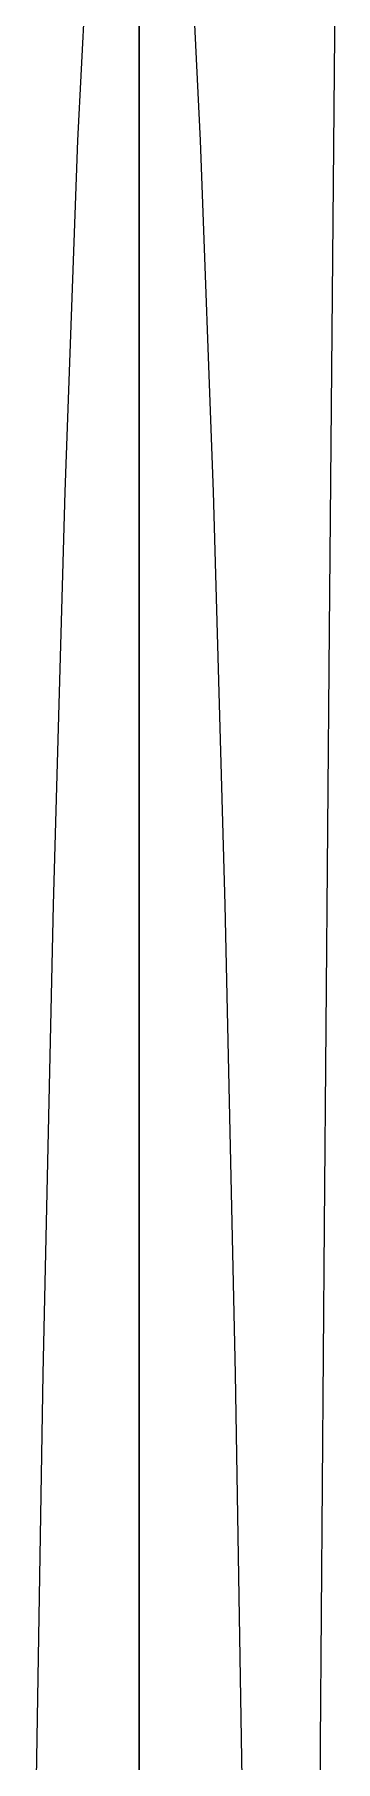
# Model space of a CAD drawing. Extents: x 11992 to 29481, y -6727 to 6811.
# Drawn here: x 22880 to 22929.7, y 2362.5 to 2647.1 of the extents above; entities that cross this region are included whole.
import ezdxf

# ---------------------------------------------------------------- set-up
doc = ezdxf.new("R2010")
doc.units = 0
doc.header["$MEASUREMENT"] = 0
doc.layers.get('0').update_dxf_attribs({"color": 8, "linetype": 'CONTINUOUS'})

msp = doc.modelspace()

# ---------------------------------------------------------------- linework, layer by layer
for p, q in [((22897.26, 1129.56, -2340.43), (22897.26, 2739.53, -2340.43)), ((22897.26, 2739.53, -2340.43), (22897.26, 1129.56, -2340.43)), ((22897.26, 1129.56, -2110.34), (22897.26, 2739.53, -2110.34)), ((22887.17, 2629.6, -2340.42), (22889.48, 2676.25, -2340.42)), ((22897.26, 2629.6, -2098.03), (22897.26, 2676.25, -2100.85)), ((22897.26, 2676.25, -2119.83), (22897.26, 2629.6, -2122.65)), ((22905.05, 2676.25, -2340.42), (22907.36, 2629.6, -2340.42)), ((22928.71, 2548.98, -2340.43), (22929.68, 2662.82, -2340.43)), ((22897.26, 2645.58, -2047.14), (22897.26, 2653.85, -2047.58)), ((22897.26, 2645.58, -2044.79), (22897.26, 2653.85, -2045.22)), ((22897.26, 2643.07, -2009.04), (22897.26, 2648.81, -2009.33)), ((22897.26, 2635.76, -2082.93), (22897.26, 2647.06, -2083.36)), ((22897.26, 2637.31, -2046.68), (22897.26, 2645.58, -2047.14)), ((22897.26, 2637.31, -2044.33), (22897.26, 2645.58, -2044.79)), ((22897.26, 2637.31, -2008.76), (22897.26, 2643.07, -2009.04)), ((22897.26, 2632.95, -2008.57), (22897.26, 2637.31, -2008.76)), ((22897.26, 2632.95, -2046.42), (22897.26, 2637.31, -2046.68)), ((22897.26, 2608.01, -2042.89), (22897.26, 2637.31, -2044.33)), ((22897.26, 2624.46, -2082.49), (22897.26, 2635.76, -2082.93)), ((22897.26, 2629.09, -2008.4), (22897.26, 2632.95, -2008.57)), ((22897.26, 2629.09, -2046.19), (22897.26, 2632.95, -2046.42)), ((22885.04, 2571.76, -2340.42), (22887.17, 2629.6, -2340.42)), ((22897.26, 2571.76, -2095.44), (22897.26, 2629.6, -2098.03)), ((22897.26, 2629.6, -2122.65), (22897.26, 2571.76, -2125.25)), ((22907.36, 2629.6, -2340.42), (22909.48, 2571.76, -2340.42)), ((22897.26, 2625.69, -2008.25), (22897.26, 2629.09, -2008.4)), ((22897.26, 2625.69, -2045.99), (22897.26, 2629.09, -2046.19)), ((22897.26, 2629, -2391.29), (22897.26, 2629.04, -2390.46)), ((22897.26, 2629.04, -2390.46), (22897.26, 2629.04, -2340.08)), ((22897.26, 2629.04, -2340.08), (22897.26, 2539.04, -2340.08)), ((22897.26, 2628.94, -2392.13), (22897.26, 2629, -2391.29)), ((22897.26, 2628.85, -2392.95), (22897.26, 2628.94, -2392.13)), ((22897.26, 2628.73, -2393.78), (22897.26, 2628.85, -2392.95)), ((22897.26, 2628.58, -2394.6), (22897.26, 2628.73, -2393.78)), ((22897.26, 2628.41, -2395.41), (22897.26, 2628.58, -2394.6)), ((22897.26, 2628.2, -2396.22), (22897.26, 2628.41, -2395.41)), ((22897.26, 2627.97, -2397.02), (22897.26, 2628.2, -2396.22)), ((22897.26, 2627.71, -2397.81), (22897.26, 2627.97, -2397.02)), ((22897.26, 2627.42, -2398.59), (22897.26, 2627.71, -2397.81)), ((22897.26, 2627.11, -2399.37), (22897.26, 2627.42, -2398.59)), ((22897.26, 2626.77, -2400.13), (22897.26, 2627.11, -2399.37)), ((22897.26, 2626.41, -2400.87), (22897.26, 2626.77, -2400.13)), ((22897.26, 2626.01, -2401.61), (22897.26, 2626.41, -2400.87)), ((22897.26, 2625.6, -2402.33), (22897.26, 2626.01, -2401.61)), ((22897.26, 2622.69, -2008.11), (22897.26, 2625.69, -2008.25)), ((22897.26, 2622.69, -2045.81), (22897.26, 2625.69, -2045.99)), ((22897.26, 2625.16, -2403.04), (22897.26, 2625.6, -2402.33)), ((22897.26, 2624.69, -2403.73), (22897.26, 2625.16, -2403.04)), ((22897.26, 2624.2, -2404.4), (22897.26, 2624.69, -2403.73)), ((22897.26, 2613.15, -2082.06), (22897.26, 2624.46, -2082.49)), ((22897.26, 2623.69, -2405.06), (22897.26, 2624.2, -2404.4)), ((22897.26, 2623.16, -2405.7), (22897.26, 2623.69, -2405.06)), ((22897.26, 2622.6, -2406.32), (22897.26, 2623.16, -2405.7)), ((22897.26, 2620.05, -2008), (22897.26, 2622.69, -2008.11)), ((22897.26, 2620.05, -2045.66), (22897.26, 2622.69, -2045.81)), ((22897.26, 2622.02, -2406.92), (22897.26, 2622.6, -2406.32)), ((22897.26, 2621.43, -2407.5), (22897.26, 2622.02, -2406.92)), ((22897.26, 2620.81, -2408.06), (22897.26, 2621.43, -2407.5)), ((22897.26, 2620.17, -2408.6), (22897.26, 2620.81, -2408.06)), ((22897.26, 2619.52, -2409.12), (22897.26, 2620.17, -2408.6)), ((22897.26, 2617.74, -2007.89), (22897.26, 2620.05, -2008)), ((22897.26, 2617.74, -2045.52), (22897.26, 2620.05, -2045.66)), ((22897.26, 2618.85, -2409.61), (22897.26, 2619.52, -2409.12)), ((22897.26, 2618.16, -2410.08), (22897.26, 2618.85, -2409.61)), ((22897.26, 2549.92, -2410.08), (22897.26, 2618.16, -2410.08)), ((22897.26, 2615.69, -2007.8), (22897.26, 2617.74, -2007.89)), ((22897.26, 2615.69, -2045.4), (22897.26, 2617.74, -2045.52)), ((22897.26, 2613.88, -2007.72), (22897.26, 2615.69, -2007.8)), ((22897.26, 2613.88, -2045.3), (22897.26, 2615.69, -2045.4)), ((22897.26, 2612.24, -2007.65), (22897.26, 2613.88, -2007.72)), ((22897.26, 2612.24, -2045.2), (22897.26, 2613.88, -2045.3)), ((22897.26, 2601.84, -2081.64), (22897.26, 2613.15, -2082.06)), ((22897.26, 2610.74, -2007.59), (22897.26, 2612.24, -2007.65)), ((22897.26, 2610.74, -2045.12), (22897.26, 2612.24, -2045.2)), ((22897.26, 2609.33, -2007.53), (22897.26, 2610.74, -2007.59)), ((22897.26, 2609.33, -2045.04), (22897.26, 2610.74, -2045.12)), ((22897.26, 2607.97, -2007.47), (22897.26, 2609.33, -2007.53)), ((22897.26, 2607.97, -2044.96), (22897.26, 2609.33, -2045.04)), ((22897.26, 2597.7, -2005.36), (22897.26, 2608.01, -2007.47)), ((22897.26, 2604.37, -2042.37), (22897.26, 2608.01, -2042.89)), ((22897.26, 2604.15, -2044.52), (22897.26, 2607.97, -2044.96)), ((22897.26, 2600.72, -2041.94), (22897.26, 2604.37, -2042.37)), ((22897.26, 2600.33, -2044.15), (22897.26, 2604.15, -2044.52)), ((22897.26, 2590.53, -2081.25), (22897.26, 2601.84, -2081.64)), ((22897.26, 2597.07, -2041.58), (22897.26, 2600.72, -2041.94)), ((22897.26, 2596.51, -2043.85), (22897.26, 2600.33, -2044.15)), ((22897.26, 2588.48, -2003.64), (22897.26, 2597.7, -2005.36)), ((22897.26, 2593.42, -2041.3), (22897.26, 2597.07, -2041.58)), ((22897.26, 2592.7, -2043.62), (22897.26, 2596.51, -2043.85)), ((22897.26, 2589.77, -2041.08), (22897.26, 2593.42, -2041.3)), ((22897.26, 2588.89, -2043.43), (22897.26, 2592.7, -2043.62)), ((22897.26, 2579.22, -2080.89), (22897.26, 2590.53, -2081.25)), ((22897.26, 2586.12, -2040.91), (22897.26, 2589.77, -2041.08)), ((22897.26, 2585.08, -2043.29), (22897.26, 2588.89, -2043.43)), ((22897.26, 2580.24, -2002.29), (22897.26, 2588.48, -2003.64)), ((22897.26, 2582.47, -2040.77), (22897.26, 2586.12, -2040.91)), ((22897.26, 2581.28, -2043.18), (22897.26, 2585.08, -2043.29)), ((22897.26, 2578.83, -2040.67), (22897.26, 2582.47, -2040.77)), ((22897.26, 2577.47, -2043.09), (22897.26, 2581.28, -2043.18)), ((22897.26, 2572.87, -2001.26), (22897.26, 2580.24, -2002.29)), ((22897.26, 2567.91, -2080.57), (22897.26, 2579.22, -2080.89)), ((22897.26, 2575.18, -2040.59), (22897.26, 2578.83, -2040.67)), ((22897.26, 2573.67, -2043.02), (22897.26, 2577.47, -2043.09)), ((22897.26, 2571.54, -2040.52), (22897.26, 2575.18, -2040.59)), ((22897.26, 2569.88, -2042.95), (22897.26, 2573.67, -2043.02)), ((22897.26, 2566.26, -2000.52), (22897.26, 2572.87, -2001.26)), ((22883.12, 2503.71, -2340.42), (22885.04, 2571.76, -2340.42)), ((22897.26, 2503.71, -2093.09), (22897.26, 2571.76, -2095.44)), ((22897.26, 2571.76, -2125.25), (22897.26, 2503.71, -2127.59)), ((22897.26, 2567.9, -2040.46), (22897.26, 2571.54, -2040.52)), ((22897.26, 2566.08, -2042.88), (22897.26, 2569.88, -2042.95)), ((22909.48, 2571.76, -2340.42), (22911.4, 2503.71, -2340.42)), ((22897.26, 2556.6, -2080.31), (22897.26, 2567.91, -2080.57)), ((22897.26, 2564.26, -2040.38), (22897.26, 2567.9, -2040.46)), ((22897.26, 2560.29, -2000.01), (22897.26, 2566.26, -2000.52)), ((22897.26, 2562.28, -2042.8), (22897.26, 2566.08, -2042.88)), ((22897.26, 2558.16, -2040.2), (22897.26, 2564.26, -2040.38)), ((22897.26, 2556.17, -2042.62), (22897.26, 2562.28, -2042.8)), ((22897.26, 2554.86, -1999.71), (22897.26, 2560.29, -2000.01)), ((22897.26, 2552.07, -2039.96), (22897.26, 2558.16, -2040.2)), ((22897.26, 2545.29, -2080.11), (22897.26, 2556.6, -2080.31)), ((22897.26, 2550.06, -2042.38), (22897.26, 2556.17, -2042.62)), ((22897.26, 2549.85, -1999.57), (22897.26, 2554.86, -1999.71)), ((22897.26, 2545.98, -2039.68), (22897.26, 2552.07, -2039.96)), ((22897.26, 2543.96, -2042.1), (22897.26, 2550.06, -2042.38)), ((22897.26, 2549.23, -2409.61), (22897.26, 2549.92, -2410.08)), ((22897.26, 2545.14, -1999.56), (22897.26, 2549.85, -1999.57)), ((22897.26, 2548.56, -2409.12), (22897.26, 2549.23, -2409.61)), ((22897.26, 2547.91, -2408.6), (22897.26, 2548.56, -2409.12)), ((22897.26, 2547.27, -2408.06), (22897.26, 2547.91, -2408.6)), ((22897.26, 2546.65, -2407.5), (22897.26, 2547.27, -2408.06)), ((22927.87, 2450.77, -2340.43), (22928.71, 2548.98, -2340.43)), ((22897.26, 2546.06, -2406.92), (22897.26, 2546.65, -2407.5)), ((22897.26, 2545.48, -2406.32), (22897.26, 2546.06, -2406.92)), ((22897.26, 2539.89, -2039.35), (22897.26, 2545.98, -2039.68)), ((22897.26, 2544.92, -2405.7), (22897.26, 2545.48, -2406.32)), ((22897.26, 2533.99, -2079.98), (22897.26, 2545.29, -2080.11)), ((22897.26, 2540.64, -1999.63), (22897.26, 2545.14, -1999.56)), ((22897.26, 2544.39, -2405.06), (22897.26, 2544.92, -2405.7)), ((22897.26, 2543.88, -2404.4), (22897.26, 2544.39, -2405.06)), ((22897.26, 2537.86, -2041.77), (22897.26, 2543.96, -2042.1)), ((22897.26, 2543.39, -2403.73), (22897.26, 2543.88, -2404.4)), ((22897.26, 2542.92, -2403.04), (22897.26, 2543.39, -2403.73)), ((22897.26, 2542.48, -2402.33), (22897.26, 2542.92, -2403.04)), ((22897.26, 2542.07, -2401.61), (22897.26, 2542.48, -2402.33)), ((22897.26, 2541.68, -2400.87), (22897.26, 2542.07, -2401.61)), ((22897.26, 2541.31, -2400.13), (22897.26, 2541.68, -2400.87)), ((22897.26, 2540.97, -2399.37), (22897.26, 2541.31, -2400.13)), ((22897.26, 2540.66, -2398.59), (22897.26, 2540.97, -2399.37)), ((22897.26, 2540.37, -2397.81), (22897.26, 2540.66, -2398.59)), ((22897.26, 2536.22, -1999.75), (22897.26, 2540.64, -1999.63)), ((22897.26, 2540.11, -2397.02), (22897.26, 2540.37, -2397.81)), ((22897.26, 2539.88, -2396.22), (22897.26, 2540.11, -2397.02)), ((22897.26, 2533.81, -2038.99), (22897.26, 2539.89, -2039.35)), ((22897.26, 2539.67, -2395.41), (22897.26, 2539.88, -2396.22)), ((22897.26, 2539.5, -2394.6), (22897.26, 2539.67, -2395.41)), ((22897.26, 2539.35, -2393.78), (22897.26, 2539.5, -2394.6)), ((22897.26, 2539.23, -2392.95), (22897.26, 2539.35, -2393.78)), ((22897.26, 2539.14, -2392.13), (22897.26, 2539.23, -2392.95)), ((22897.26, 2539.08, -2391.29), (22897.26, 2539.14, -2392.13)), ((22897.26, 2539.04, -2390.46), (22897.26, 2539.08, -2391.29)), ((22897.26, 2539.04, -2340.08), (22897.26, 2539.04, -2390.46)), ((22897.26, 2531.77, -2041.41), (22897.26, 2537.86, -2041.77)), ((22897.26, 2531.77, -1999.87), (22897.26, 2536.22, -1999.75)), ((22897.26, 2522.69, -2079.93), (22897.26, 2533.99, -2079.98)), ((22897.26, 2527.73, -2038.6), (22897.26, 2533.81, -2038.99)), ((22897.26, 2524.85, -1999.99), (22897.26, 2531.77, -1999.87)), ((22897.26, 2525.69, -2041.02), (22897.26, 2531.77, -2041.41)), ((22897.26, 2521.64, -2038.18), (22897.26, 2527.73, -2038.6)), ((22897.26, 2519.61, -2040.6), (22897.26, 2525.69, -2041.02)), ((22897.26, 2517.65, -2000.03), (22897.26, 2524.85, -1999.99)), ((22897.26, 2511.39, -2079.98), (22897.26, 2522.69, -2079.93)), ((22897.26, 2515.55, -2037.75), (22897.26, 2521.64, -2038.18)), ((22897.26, 2513.52, -2040.17), (22897.26, 2519.61, -2040.6)), ((22897.26, 2510.19, -2000.01), (22897.26, 2517.65, -2000.03)), ((22897.26, 2509.46, -2037.31), (22897.26, 2515.55, -2037.75)), ((22897.26, 2507.44, -2039.74), (22897.26, 2513.52, -2040.17)), ((22897.26, 2500.7, -2080.11), (22897.26, 2511.39, -2079.98)), ((22897.26, 2502.5, -1999.91), (22897.26, 2510.19, -2000.01)), ((22897.26, 2503.36, -2036.86), (22897.26, 2509.46, -2037.31)), ((22897.26, 2501.35, -2039.3), (22897.26, 2507.44, -2039.74)), ((22881.43, 2426.39, -2340.42), (22883.12, 2503.71, -2340.42)), ((22897.26, 2426.4, -2091.03), (22897.26, 2503.71, -2093.09)), ((22897.26, 2503.71, -2127.59), (22897.26, 2426.4, -2129.65)), ((22897.26, 2497.25, -2036.42), (22897.26, 2503.36, -2036.86)), ((22897.26, 2494.61, -1999.75), (22897.26, 2502.5, -1999.91)), ((22897.26, 2495.26, -2038.86), (22897.26, 2501.35, -2039.3)), ((22911.4, 2503.71, -2340.42), (22913.09, 2426.39, -2340.42)), ((22897.26, 2490.02, -2080.32), (22897.26, 2500.7, -2080.11)), ((22897.26, 2491.13, -2035.99), (22897.26, 2497.25, -2036.42)), ((22897.26, 2489.15, -2038.44), (22897.26, 2495.26, -2038.86)), ((22897.26, 2486.54, -1999.52), (22897.26, 2494.61, -1999.75)), ((22897.26, 2479.83, -2035.25), (22897.26, 2491.13, -2035.99)), ((22897.26, 2479.34, -2080.6), (22897.26, 2490.02, -2080.32)), ((22897.26, 2477.83, -2037.69), (22897.26, 2489.15, -2038.44)), ((22897.26, 2478.33, -1999.23), (22897.26, 2486.54, -1999.52)), ((22897.26, 2468.49, -2034.57), (22897.26, 2479.83, -2035.25)), ((22897.26, 2468.65, -2080.94), (22897.26, 2479.34, -2080.6)), ((22897.26, 2469.99, -1998.88), (22897.26, 2478.33, -1999.23)), ((22897.26, 2466.47, -2037.01), (22897.26, 2477.83, -2037.69)), ((22897.26, 2461.56, -1998.46), (22897.26, 2469.99, -1998.88)), ((22897.26, 2457.97, -2081.33), (22897.26, 2468.65, -2080.94)), ((22897.26, 2457.13, -2033.96), (22897.26, 2468.49, -2034.57)), ((22897.26, 2455.1, -2036.4), (22897.26, 2466.47, -2037.01)), ((22897.26, 2453.07, -1997.99), (22897.26, 2461.56, -1998.46)), ((22897.26, 2447.29, -2081.75), (22897.26, 2457.97, -2081.33)), ((22897.26, 2445.75, -2033.43), (22897.26, 2457.13, -2033.96)), ((22897.26, 2443.72, -2035.87), (22897.26, 2455.1, -2036.4)), ((22897.26, 2444.53, -1997.46), (22897.26, 2453.07, -1997.99)), ((22927.19, 2365.54, -2340.43), (22927.87, 2450.77, -2340.43)), ((22897.26, 2436.61, -2082.2), (22897.26, 2447.29, -2081.75)), ((22897.26, 2434.35, -2032.99), (22897.26, 2445.75, -2033.43)), ((22897.26, 2435.99, -1996.88), (22897.26, 2444.53, -1997.46)), ((22897.26, 2432.32, -2035.43), (22897.26, 2443.72, -2035.87)), ((22897.26, 2425.93, -2082.67), (22897.26, 2436.61, -2082.2)), ((22897.26, 2429.01, -1996.37), (22897.26, 2435.99, -1996.88)), ((22897.26, 2422.94, -2032.65), (22897.26, 2434.35, -2032.99)), ((22897.26, 2420.92, -2035.09), (22897.26, 2432.32, -2035.43)), ((22897.26, 2422.04, -1995.84), (22897.26, 2429.01, -1996.37)), ((22879.99, 2340.78, -2340.42), (22881.43, 2426.39, -2340.42)), ((22897.26, 2340.78, -2089.28), (22897.26, 2426.4, -2091.03)), ((22897.26, 2426.4, -2129.65), (22897.26, 2340.78, -2131.4)), ((22897.26, 2415.25, -2083.14), (22897.26, 2425.93, -2082.67)), ((22913.09, 2426.39, -2340.42), (22914.53, 2340.78, -2340.42)), ((22897.26, 2411.53, -2032.42), (22897.26, 2422.94, -2032.65)), ((22897.26, 2415.09, -1995.3), (22897.26, 2422.04, -1995.84)), ((22897.26, 2409.53, -2034.85), (22897.26, 2420.92, -2035.09)), ((22897.26, 2404.57, -2083.6), (22897.26, 2415.25, -2083.14)), ((22897.26, 2408.14, -1994.76), (22897.26, 2415.09, -1995.3)), ((22897.26, 2400.13, -2032.3), (22897.26, 2411.53, -2032.42)), ((22897.26, 2398.14, -2034.73), (22897.26, 2409.53, -2034.85)), ((22897.26, 2401.21, -1994.24), (22897.26, 2408.14, -1994.76)), ((22897.26, 2393.88, -2084.05), (22897.26, 2404.57, -2083.6)), ((22897.26, 2394.28, -1993.74), (22897.26, 2401.21, -1994.24)), ((22897.26, 2388.73, -2032.31), (22897.26, 2400.13, -2032.3)), ((22897.26, 2386.76, -2034.74), (22897.26, 2398.14, -2034.73)), ((22897.26, 2387.35, -1993.27), (22897.26, 2394.28, -1993.74)), ((22897.26, 2383.2, -2084.47), (22897.26, 2393.88, -2084.05)), ((22897.26, 2377.35, -2032.44), (22897.26, 2388.73, -2032.31)), ((22897.26, 2380.43, -1992.85), (22897.26, 2387.35, -1993.27)), ((22897.26, 2375.39, -2034.88), (22897.26, 2386.76, -2034.74)), ((22897.26, 2355.87, -2085.14), (22897.26, 2383.2, -2084.47)), ((22897.26, 2373.51, -1992.49), (22897.26, 2380.43, -1992.85)), ((22897.26, 2365.99, -2032.72), (22897.26, 2377.35, -2032.44)), ((22897.26, 2364.05, -2035.16), (22897.26, 2375.39, -2034.88)), ((22897.26, 2366.58, -1992.2), (22897.26, 2373.51, -1992.49)), ((22897.26, 2359.66, -1991.98), (22897.26, 2366.58, -1992.2)), ((22897.26, 2354.66, -2033.14), (22897.26, 2365.99, -2032.72)), ((22926.67, 2290.65, -2340.43), (22927.19, 2365.54, -2340.43)), ((22897.26, 2352.73, -2035.59), (22897.26, 2364.05, -2035.16))]:
    msp.add_line(p, q)

doc.saveas('drawing.dxf')
